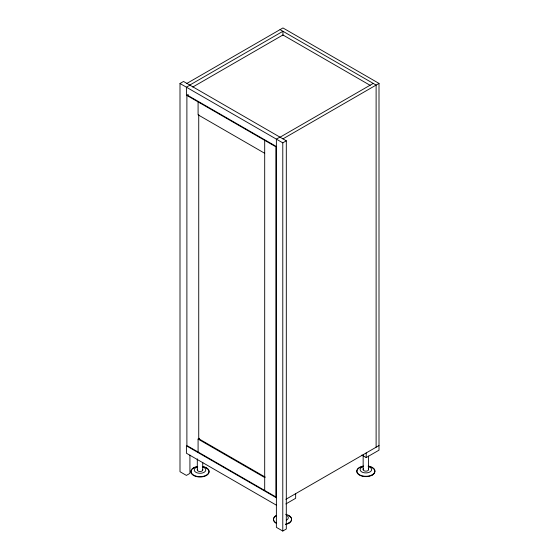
<?xml version="1.0" encoding="UTF-8"?>
<svg xmlns="http://www.w3.org/2000/svg" width="559" height="559" viewBox="0 0 559 559"><rect width="100%" height="100%" fill="white"/><g stroke="black" fill="none" stroke-linecap="round" stroke-linejoin="round"><path stroke-width="0.84" d="M286.362 520.261L286.62 520.066A5.793 3.347 0 0 0 286.62 515.335M189.927 455.054L189.927 473.375L186.406 475.409L179.998 471.712L179.998 83.501L183.527 81.467L286.306 140.805L286.306 529.017L282.784 531.05L276.377 527.354L276.377 139.142L279.898 137.109M186.888 83.41L282.945 27.95L379.002 83.41L379.002 450.177L366.194 457.569L361.827 455.047M189.767 85.073L282.945 31.276L282.945 35.643M189.927 85.164L186.406 87.197L186.406 94.59L276.377 146.535M192.771 87.036L282.945 34.972L370.226 85.366M186.888 95.421L275.894 146.814L275.894 496.944L186.888 445.551L186.888 95.421L188.292 94.611M280.059 137.2L373.237 83.41M282.945 138.863L379.002 83.41M179.998 83.501L282.784 142.838L286.306 140.805M198.089 452.021L198.089 439.081L199.5 438.27M285.859 499.327L379.002 445.551M285.859 503.945L295.655 498.293L295.655 493.674M280.059 29.613L376.116 85.073L376.116 447.214M264.693 153.285L198.089 114.833L198.089 101.892M265.329 477.162L198.731 438.71L198.731 114.462M198.089 439.081L264.693 477.533M276.377 497.776L186.406 445.83L186.406 453.223L276.377 505.168M372.273 474.773L372.273 475.129M368.584 455.99L368.584 469.623M366.194 452.944L366.194 457.569M363.154 455.061L363.154 469.546M288.926 522.889L288.926 523.252M282.784 142.838L282.784 531.05M264.693 140.344L264.693 490.474M202.728 462.321L202.728 469.993M197.299 458.841L197.299 469.916M193.61 467.75L193.61 468.107A9.056 5.227 0 0 1 195.482 467.275M368.255 468.833A2.718 1.565 0 0 1 367.745 470.72A2.718 1.565 0 0 1 364.454 470.923L363.902 470.664A2.718 1.565 0 0 1 363.553 468.77M368.213 466.024A9.056 5.227 0 0 1 373.286 474.074A9.056 5.227 0 0 1 358.452 474.074A9.056 5.227 0 0 1 363.525 466.024M368.213 466.381A9.056 5.227 0 0 1 373.286 474.43A9.056 5.227 0 0 1 358.452 474.43A9.056 5.227 0 0 1 363.525 466.381M368.765 466.688A5.793 3.347 0 0 1 370.31 471.733A5.793 3.347 0 0 1 361.428 471.733A5.793 3.347 0 0 1 362.973 466.688M202.651 469.588A2.718 1.565 0 0 1 201.617 471.223A2.718 1.565 0 0 1 198.599 471.293L198.047 471.034A2.718 1.565 0 0 1 197.69 469.141M202.358 466.395A9.056 5.227 0 0 1 207.431 474.444A9.056 5.227 0 0 1 192.596 474.444A9.056 5.227 0 0 1 197.669 466.395M207.857 469.19A9.056 5.227 0 0 1 201.198 476.988A9.056 5.227 0 0 1 191.269 470.447M192.17 469.19A9.056 5.227 0 0 1 193.079 468.442M196.181 467.065A9.056 5.227 0 0 1 197.669 466.751M202.358 466.751A9.056 5.227 0 0 1 203.839 467.065M204.538 467.275A9.056 5.227 0 0 1 207.431 468.805M202.91 467.058A5.793 3.347 0 0 1 204.454 472.103A5.793 3.347 0 0 1 195.573 472.103A5.793 3.347 0 0 1 197.117 467.058M285.621 514.28A9.056 5.227 0 0 1 291.581 519.192A9.056 5.227 0 0 1 285.621 524.111M276.125 522.889A9.056 5.227 0 0 1 276.125 515.496M291.581 519.549A9.056 5.227 0 0 1 285.621 524.468M276.125 523.252A9.056 5.227 0 0 1 276.125 515.852M288.926 515.852A9.056 5.227 0 0 1 291.274 518.2"/></g></svg>
